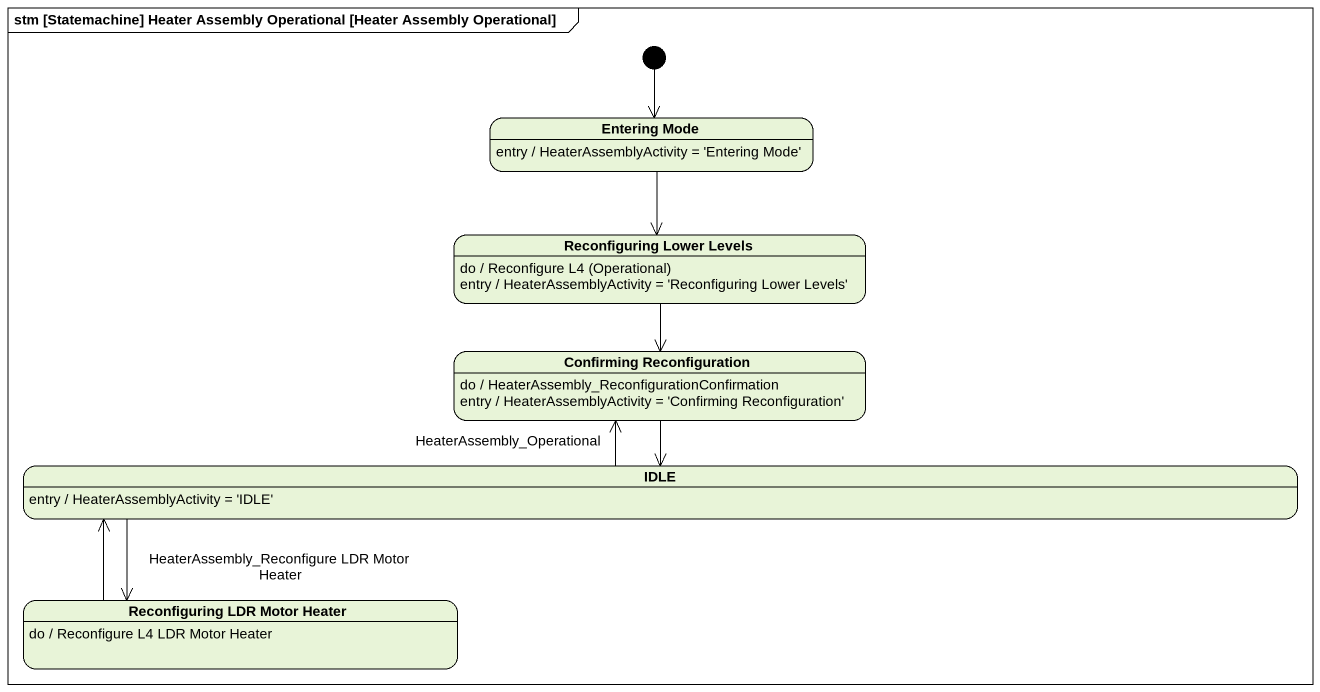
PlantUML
@startuml
mainframe stm [Statemachine] Heater Assembly Operational [Heater Assembly Operational]
hide empty description
state "Entering Mode" as Entering_Mode
Entering_Mode : entry / HeaterAssemblyActivity = 'Entering Mode'
state "Reconfiguring Lower Levels" as Reconfiguring_Lower_Levels
Reconfiguring_Lower_Levels : do / Reconfigure L4 (Operational)
Reconfiguring_Lower_Levels : entry / HeaterAssemblyActivity = 'Reconfiguring Lower Levels'
state "Confirming Reconfiguration" as Confirming_Reconfiguration
Confirming_Reconfiguration : do / HeaterAssembly_ReconfigurationConfirmation
Confirming_Reconfiguration : entry / HeaterAssemblyActivity = 'Confirming Reconfiguration'
state IDLE
IDLE : entry / HeaterAssemblyActivity = 'IDLE'
state "Reconfiguring LDR Motor Heater" as Reconfiguring_LDR_Motor
Reconfiguring_LDR_Motor : do / Reconfigure L4 LDR Motor Heater
[*] --> Entering_Mode
Entering_Mode --> Reconfiguring_Lower_Levels
Reconfiguring_Lower_Levels --> Confirming_Reconfiguration
Confirming_Reconfiguration --> IDLE
IDLE -up-> Confirming_Reconfiguration : HeaterAssembly_Operational
IDLE -left-> Reconfiguring_LDR_Motor : HeaterAssembly_Reconfigure LDR Motor Heater
Reconfiguring_LDR_Motor -right-> IDLE
@enduml
